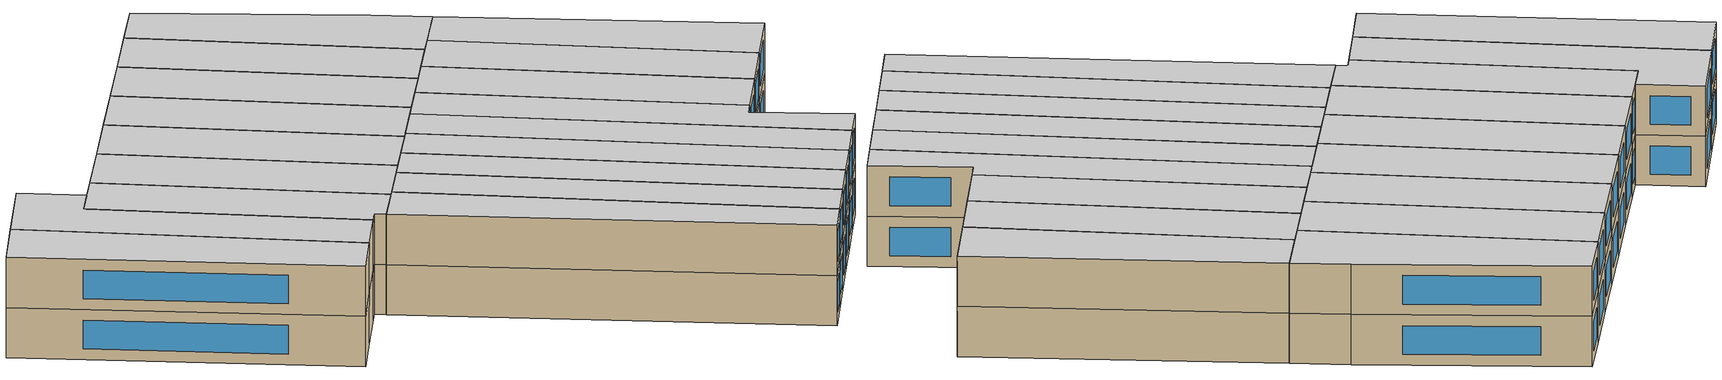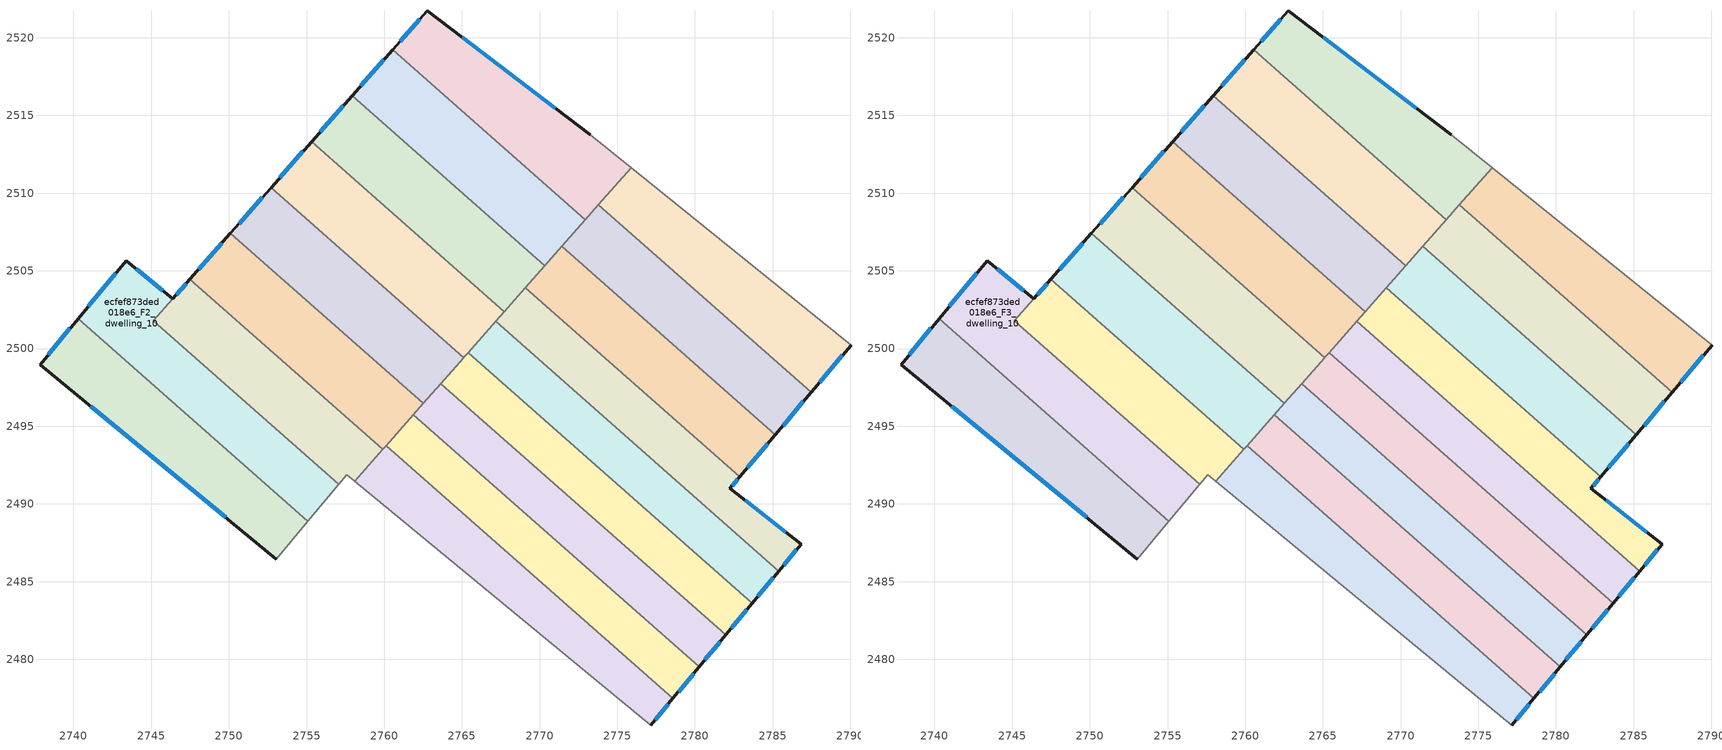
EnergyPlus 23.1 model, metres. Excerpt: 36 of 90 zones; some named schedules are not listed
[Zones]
ecfef873ded018e6_F2_dwelling_0
 floor to ecfef873ded018e6_F1_dwelling_0 (EU_floor_Construction): 2778.58,2477.48 2777.15,2475.76 2758.1,2491.46 2760.12,2493.75 z6
 wall outside (EU_wall_Construction): 2777.15,2475.76 2778.58,2477.48 z6:9
 wall to ecfef873ded018e6_F2_dwelling_1 (EU_wall_Construction): 2778.58,2477.48 2760.12,2493.75 z6:9
 wall adiabatic (EU_wall_Construction): 2758.1,2491.46 2777.15,2475.76 z6:9
 wall to ecfef873ded018e6_F2_dwelling_11 (EU_wall_Construction): 2759.91,2493.51 2758.1,2491.46 z6:9
 wall to ecfef873ded018e6_F2_dwelling_12 (EU_wall_Construction): 2760.12,2493.75 2759.91,2493.51 z6:9
 window (EU_Window_Construction): 2777.46,2476.13 2778.27,2477.11 z6.64:8.36
ecfef873ded018e6_F2_dwelling_1
 floor to ecfef873ded018e6_F1_dwelling_1 (EU_floor_Construction): 2780.28,2479.52 2778.58,2477.48 2760.12,2493.75 2761.88,2495.74 z6
 wall outside (EU_wall_Construction): 2778.58,2477.48 2780.28,2479.52 z6:9
 wall to ecfef873ded018e6_F2_dwelling_2 (EU_wall_Construction): 2780.28,2479.52 2761.88,2495.74 z6:9
 wall to ecfef873ded018e6_F2_dwelling_12 (EU_wall_Construction): 2761.88,2495.74 2760.12,2493.75 z6:9
 window (EU_Window_Construction): 2778.94,2477.92 2779.91,2479.08 z6.64:8.36
ecfef873ded018e6_F2_dwelling_10
 floor to ecfef873ded018e6_F1_dwelling_10 (EU_floor_Construction): 2746.38,2503.19 2745.15,2501.79 2757.07,2491.28 2755.08,2488.89 2740.3,2501.92 2743.4,2505.66 z6
 wall outside (EU_wall_Construction): 2746.38,2503.19 2743.4,2505.66 2740.3,2501.92 z6:9
 wall to ecfef873ded018e6_F2_dwelling_11 (EU_wall_Construction): 2757.07,2491.28 2745.15,2501.79 2746.38,2503.19 z6:9
 wall adiabatic (EU_wall_Construction): 2755.08,2488.89 2757.07,2491.28 z6:9
 wall to ecfef873ded018e6_F2_dwelling_9 (EU_wall_Construction): 2740.3,2501.92 2755.08,2488.89 z6:9
 window (EU_Window_Construction): 2745.74,2503.72 2744.04,2505.13 / 2742.73,2504.86 2740.96,2502.72 z6.64:8.36
ecfef873ded018e6_F2_dwelling_11
 floor to ecfef873ded018e6_F1_dwelling_11 (EU_floor_Construction): 2759.91,2493.51 2758.1,2491.46 2757.58,2491.89 2757.07,2491.28 2745.15,2501.79 2747.5,2504.46 z6
 wall outside (EU_wall_Construction): 2747.5,2504.46 2746.39,2503.2 z6:9
 wall adiabatic (EU_wall_Construction): 2757.07,2491.28 2757.58,2491.89 2758.1,2491.46 z6:9
 wall to ecfef873ded018e6_F2_dwelling_12 (EU_wall_Construction): 2759.91,2493.51 2747.5,2504.46 z6:9
 window (EU_Window_Construction): 2747.26,2504.19 2746.62,2503.47 z6.64:8.36
ecfef873ded018e6_F2_dwelling_12
 floor to ecfef873ded018e6_F1_dwelling_12 (EU_floor_Construction): 2762.52,2496.47 2759.91,2493.51 2747.5,2504.46 2750.11,2507.41 z6
 wall outside (EU_wall_Construction): 2750.11,2507.41 2747.5,2504.46 z6:9
 wall to ecfef873ded018e6_F2_dwelling_13 (EU_wall_Construction): 2762.52,2496.47 2750.11,2507.41 z6:9
 wall to ecfef873ded018e6_F2_dwelling_2 (EU_wall_Construction): 2761.88,2495.74 2762.52,2496.47 z6:9
 window (EU_Window_Construction): 2749.55,2506.78 2748.06,2505.09 z6.64:8.36
ecfef873ded018e6_F2_dwelling_13
 floor to ecfef873ded018e6_F1_dwelling_13 (EU_floor_Construction): 2765.12,2499.42 2762.52,2496.47 2750.11,2507.41 2752.72,2510.36 z6
 wall outside (EU_wall_Construction): 2752.72,2510.36 2750.11,2507.41 z6:9
 wall to ecfef873ded018e6_F2_dwelling_14 (EU_wall_Construction): 2765.12,2499.42 2752.72,2510.36 z6:9
 wall to ecfef873ded018e6_F2_dwelling_3 (EU_wall_Construction): 2763.64,2497.74 2765.12,2499.42 z6:9
 wall to ecfef873ded018e6_F2_dwelling_2 (EU_wall_Construction): 2762.52,2496.47 2763.64,2497.74 z6:9
 window (EU_Window_Construction): 2752.16,2509.73 2750.67,2508.04 z6.64:8.36
ecfef873ded018e6_F2_dwelling_14
 floor to ecfef873ded018e6_F1_dwelling_14 (EU_floor_Construction): 2767.73,2502.38 2765.12,2499.42 2752.72,2510.36 2755.32,2513.32 z6
 wall outside (EU_wall_Construction): 2755.32,2513.32 2752.72,2510.36 z6:9
 wall to ecfef873ded018e6_F2_dwelling_15 (EU_wall_Construction): 2767.73,2502.38 2755.32,2513.32 z6:9
 wall to ecfef873ded018e6_F2_dwelling_4 (EU_wall_Construction): 2765.4,2499.74 2767.18,2501.75 z6:9
 wall to ecfef873ded018e6_F2_dwelling_3 (EU_wall_Construction): 2765.12,2499.42 2765.4,2499.74 z6:9
 wall to ecfef873ded018e6_F2_dwelling_5 (EU_wall_Construction): 2767.18,2501.75 2767.73,2502.38 z6:9
 window (EU_Window_Construction): 2754.77,2512.68 2753.27,2511 z6.64:8.36
ecfef873ded018e6_F2_dwelling_15
 floor to ecfef873ded018e6_F1_dwelling_15 (EU_floor_Construction): 2770.34,2505.34 2767.73,2502.38 2755.32,2513.32 2757.93,2516.27 z6
 wall outside (EU_wall_Construction): 2757.93,2516.27 2755.32,2513.32 z6:9
 wall to ecfef873ded018e6_F2_dwelling_16 (EU_wall_Construction): 2770.34,2505.34 2757.93,2516.27 z6:9
 wall to ecfef873ded018e6_F2_dwelling_5 (EU_wall_Construction): 2767.73,2502.38 2769.08,2503.91 z6:9
 wall to ecfef873ded018e6_F2_dwelling_6 (EU_wall_Construction): 2769.08,2503.92 2770.34,2505.34 z6:9
 window (EU_Window_Construction): 2757.37,2515.64 2755.88,2513.95 z6.64:8.36
ecfef873ded018e6_F2_dwelling_16
 floor to ecfef873ded018e6_F1_dwelling_16 (EU_floor_Construction): 2772.94,2508.29 2770.34,2505.34 2757.93,2516.27 2760.54,2519.23 z6
 wall outside (EU_wall_Construction): 2760.54,2519.23 2757.93,2516.27 z6:9
 wall to ecfef873ded018e6_F2_dwelling_17 (EU_wall_Construction): 2772.94,2508.29 2760.54,2519.23 z6:9
 wall to ecfef873ded018e6_F2_dwelling_7 (EU_wall_Construction): 2771.43,2506.58 2772.94,2508.29 z6:9
 wall to ecfef873ded018e6_F2_dwelling_6 (EU_wall_Construction): 2770.34,2505.34 2771.43,2506.58 z6:9
 window (EU_Window_Construction): 2759.98,2518.59 2758.49,2516.91 z6.64:8.36
ecfef873ded018e6_F2_dwelling_17
 floor to ecfef873ded018e6_F1_dwelling_17 (EU_floor_Construction): 2773.27,2513.76 2775.89,2511.64 2772.94,2508.29 2760.54,2519.23 2762.76,2521.74 z6
 wall outside (EU_wall_Construction): 2773.27,2513.76 2762.76,2521.74 2760.54,2519.23 z6:9
 wall adiabatic (EU_wall_Construction): 2775.89,2511.64 2773.27,2513.76 z6:9
 wall to ecfef873ded018e6_F2_dwelling_8 (EU_wall_Construction): 2773.79,2509.25 2775.89,2511.64 z6:9
 wall to ecfef873ded018e6_F2_dwelling_7 (EU_wall_Construction): 2772.94,2508.29 2773.79,2509.25 z6:9
 window (EU_Window_Construction): 2762.29,2521.2 2761.02,2519.77 / 2771.02,2515.47 2765.01,2520.03 z6.64:8.36
ecfef873ded018e6_F2_dwelling_2
 floor to ecfef873ded018e6_F1_dwelling_2 (EU_floor_Construction): 2781.98,2481.57 2780.28,2479.52 2761.88,2495.74 2763.64,2497.74 z6
 wall outside (EU_wall_Construction): 2780.28,2479.52 2781.98,2481.57 z6:9
 wall to ecfef873ded018e6_F2_dwelling_3 (EU_wall_Construction): 2781.98,2481.57 2763.64,2497.74 z6:9
 window (EU_Window_Construction): 2780.64,2479.96 2781.62,2481.13 z6.64:8.36
ecfef873ded018e6_F2_dwelling_3
 floor to ecfef873ded018e6_F1_dwelling_3 (EU_floor_Construction): 2783.69,2483.62 2781.98,2481.57 2763.64,2497.74 2765.4,2499.74 z6
 wall outside (EU_wall_Construction): 2781.98,2481.57 2783.69,2483.62 z6:9
 wall to ecfef873ded018e6_F2_dwelling_4 (EU_wall_Construction): 2783.69,2483.62 2765.4,2499.74 z6:9
 window (EU_Window_Construction): 2782.35,2482.01 2783.32,2483.18 z6.64:8.36
ecfef873ded018e6_F2_dwelling_4
 floor to ecfef873ded018e6_F1_dwelling_4 (EU_floor_Construction): 2785.4,2485.68 2783.69,2483.62 2765.4,2499.74 2767.17,2501.75 z6
 wall outside (EU_wall_Construction): 2783.69,2483.62 2785.4,2485.68 z6:9
 wall to ecfef873ded018e6_F2_dwelling_5 (EU_wall_Construction): 2785.4,2485.68 2767.17,2501.75 z6:9
 window (EU_Window_Construction): 2784.05,2484.06 2785.03,2485.24 z6.64:8.36
ecfef873ded018e6_F2_dwelling_5
 floor to ecfef873ded018e6_F1_dwelling_5 (EU_floor_Construction): 2782.88,2491.75 2782.25,2491 2786.84,2487.41 2785.4,2485.68 2767.17,2501.75 2769.08,2503.92 z6
 wall outside (EU_wall_Construction): 2785.4,2485.68 2786.84,2487.41 2782.25,2491 2782.88,2491.75 z6:9
 wall to ecfef873ded018e6_F2_dwelling_6 (EU_wall_Construction): 2782.88,2491.75 2769.08,2503.92 z6:9
 window (EU_Window_Construction): 2782.38,2491.16 2782.75,2491.59 / 2785.85,2488.18 2783.23,2490.23 / 2785.71,2486.05 2786.53,2487.04 z6.64:8.36
ecfef873ded018e6_F2_dwelling_6
 floor to ecfef873ded018e6_F1_dwelling_6 (EU_floor_Construction): 2785.17,2494.46 2782.88,2491.75 2769.08,2503.92 2771.43,2506.58 z6
 wall outside (EU_wall_Construction): 2782.88,2491.75 2785.17,2494.46 z6:9
 wall to ecfef873ded018e6_F2_dwelling_7 (EU_wall_Construction): 2785.17,2494.46 2771.43,2506.58 z6:9
 window (EU_Window_Construction): 2783.37,2492.33 2784.68,2493.88 z6.64:8.36
ecfef873ded018e6_F2_dwelling_7
 floor to ecfef873ded018e6_F1_dwelling_7 (EU_floor_Construction): 2787.47,2497.18 2785.17,2494.46 2771.43,2506.58 2773.79,2509.25 z6
 wall outside (EU_wall_Construction): 2785.17,2494.46 2787.47,2497.18 z6:9
 wall to ecfef873ded018e6_F2_dwelling_8 (EU_wall_Construction): 2787.47,2497.18 2773.79,2509.25 z6:9
 window (EU_Window_Construction): 2785.67,2495.04 2786.98,2496.6 z6.64:8.36
ecfef873ded018e6_F2_dwelling_8
 floor to ecfef873ded018e6_F1_dwelling_8 (EU_floor_Construction): 2790.04,2500.22 2787.47,2497.18 2773.79,2509.25 2775.89,2511.64 z6
 wall outside (EU_wall_Construction): 2787.47,2497.18 2790.04,2500.22 z6:9
 wall adiabatic (EU_wall_Construction): 2790.04,2500.22 2775.89,2511.64 z6:9
 window (EU_Window_Construction): 2788.02,2497.84 2789.49,2499.57 z6.64:8.36
ecfef873ded018e6_F2_dwelling_9
 floor to ecfef873ded018e6_F1_dwelling_9 (EU_floor_Construction): 2755.08,2488.89 2753.04,2486.44 2737.85,2498.97 2740.3,2501.92 z6
 wall outside (EU_wall_Construction): 2740.3,2501.92 2737.85,2498.97 2753.04,2486.44 z6:9
 wall adiabatic (EU_wall_Construction): 2753.04,2486.44 2755.08,2488.89 z6:9
 window (EU_Window_Construction): 2741.1,2496.29 2749.79,2489.13 / 2739.77,2501.29 2738.37,2499.6 z6.64:8.36
ecfef873ded018e6_F3_dwelling_0
 floor to ecfef873ded018e6_F2_dwelling_0 (EU_floor_Construction): 2778.58,2477.48 2777.15,2475.76 2758.1,2491.46 2760.12,2493.75 z9
 wall outside (EU_wall_Construction): 2777.15,2475.76 2778.58,2477.48 z9:12
 wall to ecfef873ded018e6_F3_dwelling_1 (EU_wall_Construction): 2778.58,2477.48 2760.12,2493.75 z9:12
 wall adiabatic (EU_wall_Construction): 2758.1,2491.46 2777.15,2475.76 z9:12
 wall to ecfef873ded018e6_F3_dwelling_11 (EU_wall_Construction): 2759.91,2493.51 2758.1,2491.46 z9:12
 wall to ecfef873ded018e6_F3_dwelling_12 (EU_wall_Construction): 2760.12,2493.75 2759.91,2493.51 z9:12
 window (EU_Window_Construction): 2777.46,2476.13 2778.27,2477.11 z9.64:11.36
 ceiling to ecfef873ded018e6_F4_dwelling_0 (EU_floor_Construction): 2777.15,2475.76 2778.58,2477.48 2760.12,2493.75 2758.1,2491.46 z12
ecfef873ded018e6_F3_dwelling_1
 floor to ecfef873ded018e6_F2_dwelling_1 (EU_floor_Construction): 2780.28,2479.52 2778.58,2477.48 2760.12,2493.75 2761.88,2495.74 z9
 wall outside (EU_wall_Construction): 2778.58,2477.48 2780.28,2479.52 z9:12
 wall to ecfef873ded018e6_F3_dwelling_2 (EU_wall_Construction): 2780.28,2479.52 2761.88,2495.74 z9:12
 wall to ecfef873ded018e6_F3_dwelling_12 (EU_wall_Construction): 2761.88,2495.74 2760.12,2493.75 z9:12
 window (EU_Window_Construction): 2778.94,2477.92 2779.91,2479.08 z9.64:11.36
 ceiling to ecfef873ded018e6_F4_dwelling_1 (EU_floor_Construction): 2778.58,2477.48 2780.28,2479.52 2761.88,2495.74 2760.12,2493.75 z12
ecfef873ded018e6_F3_dwelling_10
 floor to ecfef873ded018e6_F2_dwelling_10 (EU_floor_Construction): 2746.38,2503.19 2745.15,2501.79 2757.07,2491.28 2755.08,2488.89 2740.3,2501.92 2743.4,2505.66 z9
 wall outside (EU_wall_Construction): 2746.38,2503.19 2743.4,2505.66 2740.3,2501.92 z9:12
 wall to ecfef873ded018e6_F3_dwelling_11 (EU_wall_Construction): 2757.07,2491.28 2745.15,2501.79 2746.38,2503.19 z9:12
 wall adiabatic (EU_wall_Construction): 2755.08,2488.89 2757.07,2491.28 z9:12
 wall to ecfef873ded018e6_F3_dwelling_9 (EU_wall_Construction): 2740.3,2501.92 2755.08,2488.89 z9:12
 window (EU_Window_Construction): 2745.74,2503.72 2744.04,2505.13 / 2742.73,2504.86 2740.96,2502.72 z9.64:11.36
 ceiling to ecfef873ded018e6_F4_dwelling_10 (EU_floor_Construction): 2755.08,2488.89 2757.07,2491.28 2745.15,2501.79 2746.38,2503.19 2743.4,2505.66 2740.3,2501.92 z12
ecfef873ded018e6_F3_dwelling_11
 floor to ecfef873ded018e6_F2_dwelling_11 (EU_floor_Construction): 2759.91,2493.51 2758.1,2491.46 2757.58,2491.89 2757.07,2491.28 2745.15,2501.79 2747.5,2504.46 z9
 wall outside (EU_wall_Construction): 2747.5,2504.46 2746.39,2503.2 z9:12
 wall adiabatic (EU_wall_Construction): 2757.07,2491.28 2757.58,2491.89 2758.1,2491.46 z9:12
 wall to ecfef873ded018e6_F3_dwelling_12 (EU_wall_Construction): 2759.91,2493.51 2747.5,2504.46 z9:12
 window (EU_Window_Construction): 2747.26,2504.19 2746.62,2503.47 z9.64:11.36
 ceiling to ecfef873ded018e6_F4_dwelling_11 (EU_floor_Construction): 2758.1,2491.46 2759.91,2493.51 2747.5,2504.46 2745.15,2501.79 2757.07,2491.28 2757.58,2491.89 z12
ecfef873ded018e6_F3_dwelling_12
 floor to ecfef873ded018e6_F2_dwelling_12 (EU_floor_Construction): 2762.52,2496.47 2759.91,2493.51 2747.5,2504.46 2750.11,2507.41 z9
 wall outside (EU_wall_Construction): 2750.11,2507.41 2747.5,2504.46 z9:12
 wall to ecfef873ded018e6_F3_dwelling_13 (EU_wall_Construction): 2762.52,2496.47 2750.11,2507.41 z9:12
 wall to ecfef873ded018e6_F3_dwelling_2 (EU_wall_Construction): 2761.88,2495.74 2762.52,2496.47 z9:12
 window (EU_Window_Construction): 2749.55,2506.78 2748.06,2505.09 z9.64:11.36
 ceiling to ecfef873ded018e6_F4_dwelling_12 (EU_floor_Construction): 2759.91,2493.51 2762.52,2496.47 2750.11,2507.41 2747.5,2504.46 z12
ecfef873ded018e6_F3_dwelling_13
 floor to ecfef873ded018e6_F2_dwelling_13 (EU_floor_Construction): 2765.12,2499.42 2762.52,2496.47 2750.11,2507.41 2752.72,2510.36 z9
 wall outside (EU_wall_Construction): 2752.72,2510.36 2750.11,2507.41 z9:12
 wall to ecfef873ded018e6_F3_dwelling_14 (EU_wall_Construction): 2765.12,2499.42 2752.72,2510.36 z9:12
 wall to ecfef873ded018e6_F3_dwelling_3 (EU_wall_Construction): 2763.64,2497.74 2765.12,2499.42 z9:12
 wall to ecfef873ded018e6_F3_dwelling_2 (EU_wall_Construction): 2762.52,2496.47 2763.64,2497.74 z9:12
 window (EU_Window_Construction): 2752.16,2509.73 2750.67,2508.04 z9.64:11.36
 ceiling to ecfef873ded018e6_F4_dwelling_13 (EU_floor_Construction): 2762.52,2496.47 2765.12,2499.42 2752.72,2510.36 2750.11,2507.41 z12
ecfef873ded018e6_F3_dwelling_14
 floor to ecfef873ded018e6_F2_dwelling_14 (EU_floor_Construction): 2767.73,2502.38 2765.12,2499.42 2752.72,2510.36 2755.32,2513.32 z9
 wall outside (EU_wall_Construction): 2755.32,2513.32 2752.72,2510.36 z9:12
 wall to ecfef873ded018e6_F3_dwelling_15 (EU_wall_Construction): 2767.73,2502.38 2755.32,2513.32 z9:12
 wall to ecfef873ded018e6_F3_dwelling_4 (EU_wall_Construction): 2765.4,2499.74 2767.18,2501.75 z9:12
 wall to ecfef873ded018e6_F3_dwelling_3 (EU_wall_Construction): 2765.12,2499.42 2765.4,2499.74 z9:12
 wall to ecfef873ded018e6_F3_dwelling_5 (EU_wall_Construction): 2767.18,2501.75 2767.73,2502.38 z9:12
 window (EU_Window_Construction): 2754.77,2512.68 2753.27,2511 z9.64:11.36
 ceiling to ecfef873ded018e6_F4_dwelling_14 (EU_floor_Construction): 2765.12,2499.42 2767.73,2502.38 2755.32,2513.32 2752.72,2510.36 z12
ecfef873ded018e6_F3_dwelling_15
 floor to ecfef873ded018e6_F2_dwelling_15 (EU_floor_Construction): 2770.34,2505.34 2767.73,2502.38 2755.32,2513.32 2757.93,2516.27 z9
 wall outside (EU_wall_Construction): 2757.93,2516.27 2755.32,2513.32 z9:12
 wall to ecfef873ded018e6_F3_dwelling_16 (EU_wall_Construction): 2770.34,2505.34 2757.93,2516.27 z9:12
 wall to ecfef873ded018e6_F3_dwelling_5 (EU_wall_Construction): 2767.73,2502.38 2769.08,2503.91 z9:12
 wall to ecfef873ded018e6_F3_dwelling_6 (EU_wall_Construction): 2769.08,2503.92 2770.34,2505.34 z9:12
 window (EU_Window_Construction): 2757.37,2515.64 2755.88,2513.95 z9.64:11.36
 ceiling to ecfef873ded018e6_F4_dwelling_15 (EU_floor_Construction): 2767.73,2502.38 2770.34,2505.34 2757.93,2516.27 2755.32,2513.32 z12
ecfef873ded018e6_F3_dwelling_16
 floor to ecfef873ded018e6_F2_dwelling_16 (EU_floor_Construction): 2772.94,2508.29 2770.34,2505.34 2757.93,2516.27 2760.54,2519.23 z9
 wall outside (EU_wall_Construction): 2760.54,2519.23 2757.93,2516.27 z9:12
 wall to ecfef873ded018e6_F3_dwelling_17 (EU_wall_Construction): 2772.94,2508.29 2760.54,2519.23 z9:12
 wall to ecfef873ded018e6_F3_dwelling_7 (EU_wall_Construction): 2771.43,2506.58 2772.94,2508.29 z9:12
 wall to ecfef873ded018e6_F3_dwelling_6 (EU_wall_Construction): 2770.34,2505.34 2771.43,2506.58 z9:12
 window (EU_Window_Construction): 2759.98,2518.59 2758.49,2516.91 z9.64:11.36
 ceiling to ecfef873ded018e6_F4_dwelling_16 (EU_floor_Construction): 2770.34,2505.34 2772.94,2508.29 2760.54,2519.23 2757.93,2516.27 z12
ecfef873ded018e6_F3_dwelling_17
 floor to ecfef873ded018e6_F2_dwelling_17 (EU_floor_Construction): 2773.27,2513.76 2775.89,2511.64 2772.94,2508.29 2760.54,2519.23 2762.76,2521.74 z9
 wall outside (EU_wall_Construction): 2773.27,2513.76 2762.76,2521.74 2760.54,2519.23 z9:12
 wall adiabatic (EU_wall_Construction): 2775.89,2511.64 2773.27,2513.76 z9:12
 wall to ecfef873ded018e6_F3_dwelling_8 (EU_wall_Construction): 2773.79,2509.25 2775.89,2511.64 z9:12
 wall to ecfef873ded018e6_F3_dwelling_7 (EU_wall_Construction): 2772.94,2508.29 2773.79,2509.25 z9:12
 window (EU_Window_Construction): 2762.29,2521.2 2761.02,2519.77 / 2771.02,2515.47 2765.01,2520.03 z9.64:11.36
 ceiling to ecfef873ded018e6_F4_dwelling_17 (EU_floor_Construction): 2772.94,2508.29 2775.89,2511.64 2773.27,2513.76 2762.76,2521.74 2760.54,2519.23 z12
ecfef873ded018e6_F3_dwelling_2
 floor to ecfef873ded018e6_F2_dwelling_2 (EU_floor_Construction): 2781.98,2481.57 2780.28,2479.52 2761.88,2495.74 2763.64,2497.74 z9
 wall outside (EU_wall_Construction): 2780.28,2479.52 2781.98,2481.57 z9:12
 wall to ecfef873ded018e6_F3_dwelling_3 (EU_wall_Construction): 2781.98,2481.57 2763.64,2497.74 z9:12
 window (EU_Window_Construction): 2780.64,2479.96 2781.62,2481.13 z9.64:11.36
 ceiling to ecfef873ded018e6_F4_dwelling_2 (EU_floor_Construction): 2780.28,2479.52 2781.98,2481.57 2763.64,2497.74 2761.88,2495.74 z12
ecfef873ded018e6_F3_dwelling_3
 floor to ecfef873ded018e6_F2_dwelling_3 (EU_floor_Construction): 2783.69,2483.62 2781.98,2481.57 2763.64,2497.74 2765.4,2499.74 z9
 wall outside (EU_wall_Construction): 2781.98,2481.57 2783.69,2483.62 z9:12
 wall to ecfef873ded018e6_F3_dwelling_4 (EU_wall_Construction): 2783.69,2483.62 2765.4,2499.74 z9:12
 window (EU_Window_Construction): 2782.35,2482.01 2783.32,2483.18 z9.64:11.36
 ceiling to ecfef873ded018e6_F4_dwelling_3 (EU_floor_Construction): 2781.98,2481.57 2783.69,2483.62 2765.4,2499.74 2763.64,2497.74 z12
ecfef873ded018e6_F3_dwelling_4
 floor to ecfef873ded018e6_F2_dwelling_4 (EU_floor_Construction): 2785.4,2485.68 2783.69,2483.62 2765.4,2499.74 2767.17,2501.75 z9
 wall outside (EU_wall_Construction): 2783.69,2483.62 2785.4,2485.68 z9:12
 wall to ecfef873ded018e6_F3_dwelling_5 (EU_wall_Construction): 2785.4,2485.68 2767.17,2501.75 z9:12
 window (EU_Window_Construction): 2784.05,2484.06 2785.03,2485.24 z9.64:11.36
 ceiling to ecfef873ded018e6_F4_dwelling_4 (EU_floor_Construction): 2783.69,2483.62 2785.4,2485.68 2767.17,2501.75 2765.4,2499.74 z12
ecfef873ded018e6_F3_dwelling_5
 floor to ecfef873ded018e6_F2_dwelling_5 (EU_floor_Construction): 2782.88,2491.75 2782.25,2491 2786.84,2487.41 2785.4,2485.68 2767.17,2501.75 2769.08,2503.92 z9
 wall outside (EU_wall_Construction): 2785.4,2485.68 2786.84,2487.41 2782.25,2491 2782.88,2491.75 z9:12
 wall to ecfef873ded018e6_F3_dwelling_6 (EU_wall_Construction): 2782.88,2491.75 2769.08,2503.92 z9:12
 window (EU_Window_Construction): 2782.38,2491.16 2782.75,2491.59 / 2785.85,2488.18 2783.23,2490.23 / 2785.71,2486.05 2786.53,2487.04 z9.64:11.36
 ceiling to ecfef873ded018e6_F4_dwelling_5 (EU_floor_Construction): 2785.4,2485.68 2786.84,2487.41 2782.25,2491 2782.88,2491.75 2769.08,2503.92 2767.17,2501.75 z12
ecfef873ded018e6_F3_dwelling_6
 floor to ecfef873ded018e6_F2_dwelling_6 (EU_floor_Construction): 2785.17,2494.46 2782.88,2491.75 2769.08,2503.92 2771.43,2506.58 z9
 wall outside (EU_wall_Construction): 2782.88,2491.75 2785.17,2494.46 z9:12
 wall to ecfef873ded018e6_F3_dwelling_7 (EU_wall_Construction): 2785.17,2494.46 2771.43,2506.58 z9:12
 window (EU_Window_Construction): 2783.37,2492.33 2784.68,2493.88 z9.64:11.36
 ceiling to ecfef873ded018e6_F4_dwelling_6 (EU_floor_Construction): 2782.88,2491.75 2785.17,2494.46 2771.43,2506.58 2769.08,2503.92 z12
ecfef873ded018e6_F3_dwelling_7
 floor to ecfef873ded018e6_F2_dwelling_7 (EU_floor_Construction): 2787.47,2497.18 2785.17,2494.46 2771.43,2506.58 2773.79,2509.25 z9
 wall outside (EU_wall_Construction): 2785.17,2494.46 2787.47,2497.18 z9:12
 wall to ecfef873ded018e6_F3_dwelling_8 (EU_wall_Construction): 2787.47,2497.18 2773.79,2509.25 z9:12
 window (EU_Window_Construction): 2785.67,2495.04 2786.98,2496.6 z9.64:11.36
 ceiling to ecfef873ded018e6_F4_dwelling_7 (EU_floor_Construction): 2785.17,2494.46 2787.47,2497.18 2773.79,2509.25 2771.43,2506.58 z12
ecfef873ded018e6_F3_dwelling_8
 floor to ecfef873ded018e6_F2_dwelling_8 (EU_floor_Construction): 2790.04,2500.22 2787.47,2497.18 2773.79,2509.25 2775.89,2511.64 z9
 wall outside (EU_wall_Construction): 2787.47,2497.18 2790.04,2500.22 z9:12
 wall adiabatic (EU_wall_Construction): 2790.04,2500.22 2775.89,2511.64 z9:12
 window (EU_Window_Construction): 2788.02,2497.84 2789.49,2499.57 z9.64:11.36
 ceiling to ecfef873ded018e6_F4_dwelling_8 (EU_floor_Construction): 2787.47,2497.18 2790.04,2500.22 2775.89,2511.64 2773.79,2509.25 z12
ecfef873ded018e6_F3_dwelling_9
 floor to ecfef873ded018e6_F2_dwelling_9 (EU_floor_Construction): 2755.08,2488.89 2753.04,2486.44 2737.85,2498.97 2740.3,2501.92 z9
 wall outside (EU_wall_Construction): 2740.3,2501.92 2737.85,2498.97 2753.04,2486.44 z9:12
 wall adiabatic (EU_wall_Construction): 2753.04,2486.44 2755.08,2488.89 z9:12
 window (EU_Window_Construction): 2741.1,2496.29 2749.79,2489.13 / 2739.77,2501.29 2738.37,2499.6 z9.64:11.36
 ceiling to ecfef873ded018e6_F4_dwelling_9 (EU_floor_Construction): 2753.04,2486.44 2755.08,2488.89 2740.3,2501.92 2737.85,2498.97 z12
[Building]
EU S2 Campaign: North Axis=0; Terrain=City; Solar Distribution=FullExterior
[Site:Location]
Yerevan-Zvartnots.Intl.AP: Latitude=40.15; Longitude=44.383; Time Zone=4; Elevation=854
[SizingPeriod:WeatherFileDays]
AnnualSizingPeriod: Begin Month=1; Begin Day of Month=1; End Month=12; End Day of Month=31; Day of Week for Start Day=Monday; Use Weather File Daylight Saving Period=No; Use Weather File Rain and Snow Indicators=No
[MATERIAL]
EU_InternalMass_Material: Roughness=MediumRough; Thickness=0.1; Conductivity=1; Density=1800; Specific Heat=900; Thermal Absorptance=0.9; Solar Absorptance=0.7; Visible Absorptance=0.7
[MATERIAL:NOMASS] Roughness=MediumRough; Thermal Absorptance=0.9; Solar Absorptance=0.7; Visible Absorptance=0.7
Name | Thermal Resistance
EU_wall_NoMass | 1.05043
EU_floor_NoMass | 0.478065
[WINDOWMATERIAL:SIMPLEGLAZINGSYSTEM]
EU_Window_SimpleGlazing: UFactor=2.5566; Solar Heat Gain Coefficient=0.75; Visible Transmittance=0.75
[CONSTRUCTION]
EU_wall_Construction: EU_wall_NoMass
EU_floor_Construction: EU_floor_NoMass
EU_Window_Construction: EU_Window_SimpleGlazing
EU_InternalMass_Construction: EU_InternalMass_Material
[ZONE] Type=1; Multiplier=1; Ceiling Height=autocalculate; Floor Area=autocalculate; Part of Total Floor Area=Yes
Name | Volume
ecfef873ded018e6_F2_dwelling_0; ecfef873ded018e6_F3_dwelling_0 | 195.598
ecfef873ded018e6_F2_dwelling_1; ecfef873ded018e6_F3_dwelling_1 | 195.592
ecfef873ded018e6_F2_dwelling_10; ecfef873ded018e6_F3_dwelling_10 | 204.565
ecfef873ded018e6_F2_dwelling_11; ecfef873ded018e6_F3_dwelling_11 | 174.736
ecfef873ded018e6_F2_dwelling_12; ecfef873ded018e6_F3_dwelling_12 | 195.589
ecfef873ded018e6_F2_dwelling_13; ecfef873ded018e6_F3_dwelling_13 | 195.578
ecfef873ded018e6_F2_dwelling_14; ecfef873ded018e6_F3_dwelling_14 | 195.58
ecfef873ded018e6_F2_dwelling_15; ecfef873ded018e6_F3_dwelling_15 | 195.574
ecfef873ded018e6_F2_dwelling_16; ecfef873ded018e6_F3_dwelling_16 | 195.59
ecfef873ded018e6_F2_dwelling_17; ecfef873ded018e6_F3_dwelling_17 | 195.581
ecfef873ded018e6_F2_dwelling_2; ecfef873ded018e6_F3_dwelling_2 | 195.555
ecfef873ded018e6_F2_dwelling_3; ecfef873ded018e6_F3_dwelling_3 | 195.613
ecfef873ded018e6_F2_dwelling_4; ecfef873ded018e6_F3_dwelling_4 | 195.535
ecfef873ded018e6_F2_dwelling_5; ecfef873ded018e6_F3_dwelling_5 | 195.637
ecfef873ded018e6_F2_dwelling_6; ecfef873ded018e6_F3_dwelling_6 | 195.55
ecfef873ded018e6_F2_dwelling_7; ecfef873ded018e6_F3_dwelling_7 | 195.575
ecfef873ded018e6_F2_dwelling_8; ecfef873ded018e6_F3_dwelling_8 | 195.609
ecfef873ded018e6_F2_dwelling_9; ecfef873ded018e6_F3_dwelling_9 | 207.41
[INTERNALMASS] Construction=EU_InternalMass_Construction
Name | Zone or ZoneList | Surface Area
ecfef873ded018e6_F2_dwelling_0_EU_InternalMass | ecfef873ded018e6_F2_dwelling_0 | 65.1993
ecfef873ded018e6_F2_dwelling_1_EU_InternalMass | ecfef873ded018e6_F2_dwelling_1 | 65.1974
ecfef873ded018e6_F2_dwelling_2_EU_InternalMass | ecfef873ded018e6_F2_dwelling_2 | 65.1849
ecfef873ded018e6_F2_dwelling_3_EU_InternalMass | ecfef873ded018e6_F2_dwelling_3 | 65.2044
ecfef873ded018e6_F2_dwelling_4_EU_InternalMass | ecfef873ded018e6_F2_dwelling_4 | 65.1782
ecfef873ded018e6_F2_dwelling_5_EU_InternalMass | ecfef873ded018e6_F2_dwelling_5 | 65.2122
ecfef873ded018e6_F2_dwelling_6_EU_InternalMass | ecfef873ded018e6_F2_dwelling_6 | 65.1835
ecfef873ded018e6_F2_dwelling_7_EU_InternalMass | ecfef873ded018e6_F2_dwelling_7 | 65.1918
ecfef873ded018e6_F2_dwelling_8_EU_InternalMass | ecfef873ded018e6_F2_dwelling_8 | 65.2031
ecfef873ded018e6_F2_dwelling_9_EU_InternalMass | ecfef873ded018e6_F2_dwelling_9 | 69.1342
ecfef873ded018e6_F2_dwelling_10_EU_InternalMass | ecfef873ded018e6_F2_dwelling_10 | 68.1918
ecfef873ded018e6_F2_dwelling_11_EU_InternalMass | ecfef873ded018e6_F2_dwelling_11 | 58.2538
ecfef873ded018e6_F2_dwelling_12_EU_InternalMass | ecfef873ded018e6_F2_dwelling_12 | 65.1964
ecfef873ded018e6_F2_dwelling_13_EU_InternalMass | ecfef873ded018e6_F2_dwelling_13 | 65.1928
ecfef873ded018e6_F2_dwelling_14_EU_InternalMass | ecfef873ded018e6_F2_dwelling_14 | 65.1935
ecfef873ded018e6_F2_dwelling_15_EU_InternalMass | ecfef873ded018e6_F2_dwelling_15 | 65.1913
ecfef873ded018e6_F2_dwelling_16_EU_InternalMass | ecfef873ded018e6_F2_dwelling_16 | 65.1966
ecfef873ded018e6_F2_dwelling_17_EU_InternalMass | ecfef873ded018e6_F2_dwelling_17 | 65.1938
ecfef873ded018e6_F3_dwelling_0_EU_InternalMass | ecfef873ded018e6_F3_dwelling_0 | 65.1993
ecfef873ded018e6_F3_dwelling_1_EU_InternalMass | ecfef873ded018e6_F3_dwelling_1 | 65.1974
ecfef873ded018e6_F3_dwelling_2_EU_InternalMass | ecfef873ded018e6_F3_dwelling_2 | 65.1849
ecfef873ded018e6_F3_dwelling_3_EU_InternalMass | ecfef873ded018e6_F3_dwelling_3 | 65.2044
ecfef873ded018e6_F3_dwelling_4_EU_InternalMass | ecfef873ded018e6_F3_dwelling_4 | 65.1782
ecfef873ded018e6_F3_dwelling_5_EU_InternalMass | ecfef873ded018e6_F3_dwelling_5 | 65.2122
ecfef873ded018e6_F3_dwelling_6_EU_InternalMass | ecfef873ded018e6_F3_dwelling_6 | 65.1835
ecfef873ded018e6_F3_dwelling_7_EU_InternalMass | ecfef873ded018e6_F3_dwelling_7 | 65.1918
ecfef873ded018e6_F3_dwelling_8_EU_InternalMass | ecfef873ded018e6_F3_dwelling_8 | 65.2031
ecfef873ded018e6_F3_dwelling_9_EU_InternalMass | ecfef873ded018e6_F3_dwelling_9 | 69.1342
ecfef873ded018e6_F3_dwelling_10_EU_InternalMass | ecfef873ded018e6_F3_dwelling_10 | 68.1918
ecfef873ded018e6_F3_dwelling_11_EU_InternalMass | ecfef873ded018e6_F3_dwelling_11 | 58.2538
ecfef873ded018e6_F3_dwelling_12_EU_InternalMass | ecfef873ded018e6_F3_dwelling_12 | 65.1964
ecfef873ded018e6_F3_dwelling_13_EU_InternalMass | ecfef873ded018e6_F3_dwelling_13 | 65.1928
ecfef873ded018e6_F3_dwelling_14_EU_InternalMass | ecfef873ded018e6_F3_dwelling_14 | 65.1935
ecfef873ded018e6_F3_dwelling_15_EU_InternalMass | ecfef873ded018e6_F3_dwelling_15 | 65.1913
ecfef873ded018e6_F3_dwelling_16_EU_InternalMass | ecfef873ded018e6_F3_dwelling_16 | 65.1966
ecfef873ded018e6_F3_dwelling_17_EU_InternalMass | ecfef873ded018e6_F3_dwelling_17 | 65.1938
[OTHEREQUIPMENT] Fuel Type=Electricity; Design Level Calculation Method=Watts/Area; Power per Zone Floor Area=1; Fraction Latent=0; Fraction Radiant=0; Fraction Lost=0; Carbon Dioxide Generation Rate=0; EndUse Subcategory=EU_Step8_InternalGains
Name | Zone or ZoneList or Space or SpaceList | Schedule
EU_Step8_InternalGain_ecfef873ded018e6_F2_dwelling_0_f000 | ecfef873ded018e6_F2_dwelling_0 | EU_Step8_GainSchedule_ecfef873ded018e6_F2_dwelling_0_f000
EU_Step8_InternalGain_ecfef873ded018e6_F2_dwelling_1_f000 | ecfef873ded018e6_F2_dwelling_1 | EU_Step8_GainSchedule_ecfef873ded018e6_F2_dwelling_1_f000
EU_Step8_InternalGain_ecfef873ded018e6_F2_dwelling_2_f000 | ecfef873ded018e6_F2_dwelling_2 | EU_Step8_GainSchedule_ecfef873ded018e6_F2_dwelling_2_f000
EU_Step8_InternalGain_ecfef873ded018e6_F2_dwelling_3_f000 | ecfef873ded018e6_F2_dwelling_3 | EU_Step8_GainSchedule_ecfef873ded018e6_F2_dwelling_3_f000
EU_Step8_InternalGain_ecfef873ded018e6_F2_dwelling_4_f000 | ecfef873ded018e6_F2_dwelling_4 | EU_Step8_GainSchedule_ecfef873ded018e6_F2_dwelling_4_f000
EU_Step8_InternalGain_ecfef873ded018e6_F2_dwelling_5_f000 | ecfef873ded018e6_F2_dwelling_5 | EU_Step8_GainSchedule_ecfef873ded018e6_F2_dwelling_5_f000
EU_Step8_InternalGain_ecfef873ded018e6_F2_dwelling_6_f000 | ecfef873ded018e6_F2_dwelling_6 | EU_Step8_GainSchedule_ecfef873ded018e6_F2_dwelling_6_f000
EU_Step8_InternalGain_ecfef873ded018e6_F2_dwelling_7_f000 | ecfef873ded018e6_F2_dwelling_7 | EU_Step8_GainSchedule_ecfef873ded018e6_F2_dwelling_7_f000
EU_Step8_InternalGain_ecfef873ded018e6_F2_dwelling_8_f000 | ecfef873ded018e6_F2_dwelling_8 | EU_Step8_GainSchedule_ecfef873ded018e6_F2_dwelling_8_f000
EU_Step8_InternalGain_ecfef873ded018e6_F2_dwelling_9_f000 | ecfef873ded018e6_F2_dwelling_9 | EU_Step8_GainSchedule_ecfef873ded018e6_F2_dwelling_9_f000
EU_Step8_InternalGain_ecfef873ded018e6_F2_dwelling_10_f000 | ecfef873ded018e6_F2_dwelling_10 | EU_Step8_GainSchedule_ecfef873ded018e6_F2_dwelling_10_f000
EU_Step8_InternalGain_ecfef873ded018e6_F2_dwelling_11_f000 | ecfef873ded018e6_F2_dwelling_11 | EU_Step8_GainSchedule_ecfef873ded018e6_F2_dwelling_11_f000
EU_Step8_InternalGain_ecfef873ded018e6_F2_dwelling_12_f000 | ecfef873ded018e6_F2_dwelling_12 | EU_Step8_GainSchedule_ecfef873ded018e6_F2_dwelling_12_f000
EU_Step8_InternalGain_ecfef873ded018e6_F2_dwelling_13_f000 | ecfef873ded018e6_F2_dwelling_13 | EU_Step8_GainSchedule_ecfef873ded018e6_F2_dwelling_13_f000
EU_Step8_InternalGain_ecfef873ded018e6_F2_dwelling_14_f000 | ecfef873ded018e6_F2_dwelling_14 | EU_Step8_GainSchedule_ecfef873ded018e6_F2_dwelling_14_f000
EU_Step8_InternalGain_ecfef873ded018e6_F2_dwelling_15_f000 | ecfef873ded018e6_F2_dwelling_15 | EU_Step8_GainSchedule_ecfef873ded018e6_F2_dwelling_15_f000
EU_Step8_InternalGain_ecfef873ded018e6_F2_dwelling_16_f000 | ecfef873ded018e6_F2_dwelling_16 | EU_Step8_GainSchedule_ecfef873ded018e6_F2_dwelling_16_f000
EU_Step8_InternalGain_ecfef873ded018e6_F2_dwelling_17_f000 | ecfef873ded018e6_F2_dwelling_17 | EU_Step8_GainSchedule_ecfef873ded018e6_F2_dwelling_17_f000
EU_Step8_InternalGain_ecfef873ded018e6_F3_dwelling_0_f000 | ecfef873ded018e6_F3_dwelling_0 | EU_Step8_GainSchedule_ecfef873ded018e6_F3_dwelling_0_f000
EU_Step8_InternalGain_ecfef873ded018e6_F3_dwelling_1_f000 | ecfef873ded018e6_F3_dwelling_1 | EU_Step8_GainSchedule_ecfef873ded018e6_F3_dwelling_1_f000
EU_Step8_InternalGain_ecfef873ded018e6_F3_dwelling_2_f000 | ecfef873ded018e6_F3_dwelling_2 | EU_Step8_GainSchedule_ecfef873ded018e6_F3_dwelling_2_f000
EU_Step8_InternalGain_ecfef873ded018e6_F3_dwelling_3_f000 | ecfef873ded018e6_F3_dwelling_3 | EU_Step8_GainSchedule_ecfef873ded018e6_F3_dwelling_3_f000
EU_Step8_InternalGain_ecfef873ded018e6_F3_dwelling_4_f000 | ecfef873ded018e6_F3_dwelling_4 | EU_Step8_GainSchedule_ecfef873ded018e6_F3_dwelling_4_f000
EU_Step8_InternalGain_ecfef873ded018e6_F3_dwelling_5_f000 | ecfef873ded018e6_F3_dwelling_5 | EU_Step8_GainSchedule_ecfef873ded018e6_F3_dwelling_5_f000
EU_Step8_InternalGain_ecfef873ded018e6_F3_dwelling_6_f000 | ecfef873ded018e6_F3_dwelling_6 | EU_Step8_GainSchedule_ecfef873ded018e6_F3_dwelling_6_f000
EU_Step8_InternalGain_ecfef873ded018e6_F3_dwelling_7_f000 | ecfef873ded018e6_F3_dwelling_7 | EU_Step8_GainSchedule_ecfef873ded018e6_F3_dwelling_7_f000
EU_Step8_InternalGain_ecfef873ded018e6_F3_dwelling_8_f000 | ecfef873ded018e6_F3_dwelling_8 | EU_Step8_GainSchedule_ecfef873ded018e6_F3_dwelling_8_f000
EU_Step8_InternalGain_ecfef873ded018e6_F3_dwelling_9_f000 | ecfef873ded018e6_F3_dwelling_9 | EU_Step8_GainSchedule_ecfef873ded018e6_F3_dwelling_9_f000
EU_Step8_InternalGain_ecfef873ded018e6_F3_dwelling_10_f000 | ecfef873ded018e6_F3_dwelling_10 | EU_Step8_GainSchedule_ecfef873ded018e6_F3_dwelling_10_f000
EU_Step8_InternalGain_ecfef873ded018e6_F3_dwelling_11_f000 | ecfef873ded018e6_F3_dwelling_11 | EU_Step8_GainSchedule_ecfef873ded018e6_F3_dwelling_11_f000
EU_Step8_InternalGain_ecfef873ded018e6_F3_dwelling_12_f000 | ecfef873ded018e6_F3_dwelling_12 | EU_Step8_GainSchedule_ecfef873ded018e6_F3_dwelling_12_f000
EU_Step8_InternalGain_ecfef873ded018e6_F3_dwelling_13_f000 | ecfef873ded018e6_F3_dwelling_13 | EU_Step8_GainSchedule_ecfef873ded018e6_F3_dwelling_13_f000
EU_Step8_InternalGain_ecfef873ded018e6_F3_dwelling_14_f000 | ecfef873ded018e6_F3_dwelling_14 | EU_Step8_GainSchedule_ecfef873ded018e6_F3_dwelling_14_f000
EU_Step8_InternalGain_ecfef873ded018e6_F3_dwelling_15_f000 | ecfef873ded018e6_F3_dwelling_15 | EU_Step8_GainSchedule_ecfef873ded018e6_F3_dwelling_15_f000
EU_Step8_InternalGain_ecfef873ded018e6_F3_dwelling_16_f000 | ecfef873ded018e6_F3_dwelling_16 | EU_Step8_GainSchedule_ecfef873ded018e6_F3_dwelling_16_f000
EU_Step8_InternalGain_ecfef873ded018e6_F3_dwelling_17_f000 | ecfef873ded018e6_F3_dwelling_17 | EU_Step8_GainSchedule_ecfef873ded018e6_F3_dwelling_17_f000
[ZONEVENTILATION:DESIGNFLOWRATE] Schedule=EU_AlwaysOn; Design Flow Rate Calculation Method=AirChanges/Hour; Air Changes per Hour=0.557805; Ventilation Type=Natural; Fan Pressure Rise=0; Fan Total Efficiency=1; Constant Term Coefficient=1; Temperature Term Coefficient=0; Velocity Term Coefficient=0; Velocity Squared Term Coefficient=0; Minimum Indoor Temperature=-100; Maximum Indoor Temperature=100; Delta Temperature=-100; Minimum Outdoor Temperature=-100; Maximum Outdoor Temperature=100; Maximum Wind Speed=40
Name | Zone or ZoneList or Space or SpaceList
EU_ConstantAir_ecfef873ded018e6_F2_dwelling_0 | ecfef873ded018e6_F2_dwelling_0
EU_ConstantAir_ecfef873ded018e6_F2_dwelling_1 | ecfef873ded018e6_F2_dwelling_1
EU_ConstantAir_ecfef873ded018e6_F2_dwelling_2 | ecfef873ded018e6_F2_dwelling_2
EU_ConstantAir_ecfef873ded018e6_F2_dwelling_3 | ecfef873ded018e6_F2_dwelling_3
EU_ConstantAir_ecfef873ded018e6_F2_dwelling_4 | ecfef873ded018e6_F2_dwelling_4
EU_ConstantAir_ecfef873ded018e6_F2_dwelling_5 | ecfef873ded018e6_F2_dwelling_5
EU_ConstantAir_ecfef873ded018e6_F2_dwelling_6 | ecfef873ded018e6_F2_dwelling_6
EU_ConstantAir_ecfef873ded018e6_F2_dwelling_7 | ecfef873ded018e6_F2_dwelling_7
EU_ConstantAir_ecfef873ded018e6_F2_dwelling_8 | ecfef873ded018e6_F2_dwelling_8
EU_ConstantAir_ecfef873ded018e6_F2_dwelling_9 | ecfef873ded018e6_F2_dwelling_9
EU_ConstantAir_ecfef873ded018e6_F2_dwelling_10 | ecfef873ded018e6_F2_dwelling_10
EU_ConstantAir_ecfef873ded018e6_F2_dwelling_11 | ecfef873ded018e6_F2_dwelling_11
EU_ConstantAir_ecfef873ded018e6_F2_dwelling_12 | ecfef873ded018e6_F2_dwelling_12
EU_ConstantAir_ecfef873ded018e6_F2_dwelling_13 | ecfef873ded018e6_F2_dwelling_13
EU_ConstantAir_ecfef873ded018e6_F2_dwelling_14 | ecfef873ded018e6_F2_dwelling_14
EU_ConstantAir_ecfef873ded018e6_F2_dwelling_15 | ecfef873ded018e6_F2_dwelling_15
EU_ConstantAir_ecfef873ded018e6_F2_dwelling_16 | ecfef873ded018e6_F2_dwelling_16
EU_ConstantAir_ecfef873ded018e6_F2_dwelling_17 | ecfef873ded018e6_F2_dwelling_17
EU_ConstantAir_ecfef873ded018e6_F3_dwelling_0 | ecfef873ded018e6_F3_dwelling_0
EU_ConstantAir_ecfef873ded018e6_F3_dwelling_1 | ecfef873ded018e6_F3_dwelling_1
EU_ConstantAir_ecfef873ded018e6_F3_dwelling_2 | ecfef873ded018e6_F3_dwelling_2
EU_ConstantAir_ecfef873ded018e6_F3_dwelling_3 | ecfef873ded018e6_F3_dwelling_3
EU_ConstantAir_ecfef873ded018e6_F3_dwelling_4 | ecfef873ded018e6_F3_dwelling_4
EU_ConstantAir_ecfef873ded018e6_F3_dwelling_5 | ecfef873ded018e6_F3_dwelling_5
EU_ConstantAir_ecfef873ded018e6_F3_dwelling_6 | ecfef873ded018e6_F3_dwelling_6
EU_ConstantAir_ecfef873ded018e6_F3_dwelling_7 | ecfef873ded018e6_F3_dwelling_7
EU_ConstantAir_ecfef873ded018e6_F3_dwelling_8 | ecfef873ded018e6_F3_dwelling_8
EU_ConstantAir_ecfef873ded018e6_F3_dwelling_9 | ecfef873ded018e6_F3_dwelling_9
EU_ConstantAir_ecfef873ded018e6_F3_dwelling_10 | ecfef873ded018e6_F3_dwelling_10
EU_ConstantAir_ecfef873ded018e6_F3_dwelling_11 | ecfef873ded018e6_F3_dwelling_11
EU_ConstantAir_ecfef873ded018e6_F3_dwelling_12 | ecfef873ded018e6_F3_dwelling_12
EU_ConstantAir_ecfef873ded018e6_F3_dwelling_13 | ecfef873ded018e6_F3_dwelling_13
EU_ConstantAir_ecfef873ded018e6_F3_dwelling_14 | ecfef873ded018e6_F3_dwelling_14
EU_ConstantAir_ecfef873ded018e6_F3_dwelling_15 | ecfef873ded018e6_F3_dwelling_15
EU_ConstantAir_ecfef873ded018e6_F3_dwelling_16 | ecfef873ded018e6_F3_dwelling_16
EU_ConstantAir_ecfef873ded018e6_F3_dwelling_17 | ecfef873ded018e6_F3_dwelling_17
[HVACTEMPLATE:ZONE:IDEALLOADSAIRSYSTEM] System Availability Schedule=EU_AlwaysOn; Maximum Heating Supply Air Temperature=50; Minimum Cooling Supply Air Temperature=13; Maximum Heating Supply Air Humidity Ratio=0.0156; Minimum Cooling Supply Air Humidity Ratio=0.0077; Heating Limit=NoLimit; Cooling Limit=NoLimit; Heating Availability Schedule=EU_AlwaysOn; Cooling Availability Schedule=EU_CoolingOff; Dehumidification Control Type=ConstantSensibleHeatRatio; Cooling Sensible Heat Ratio=0.7; Dehumidification Setpoint=60; Humidification Control Type=None; Humidification Setpoint=30; Outdoor Air Method=None; Outdoor Air Flow Rate per Person=0.00944; Outdoor Air Flow Rate per Zone Floor Area=0; Outdoor Air Flow Rate per Zone=0; Demand Controlled Ventilation Type=None; Outdoor Air Economizer Type=NoEconomizer; Heat Recovery Type=None; Sensible Heat Recovery Effectiveness=0.7; Latent Heat Recovery Effectiveness=0.65
Name | Template Thermostat
ecfef873ded018e6_F2_dwelling_0 | EU_HeatOnly_ecfef873ded018e6_F2_dwelling_0
ecfef873ded018e6_F2_dwelling_1 | EU_HeatOnly_ecfef873ded018e6_F2_dwelling_1
ecfef873ded018e6_F2_dwelling_2 | EU_HeatOnly_ecfef873ded018e6_F2_dwelling_2
ecfef873ded018e6_F2_dwelling_3 | EU_HeatOnly_ecfef873ded018e6_F2_dwelling_3
ecfef873ded018e6_F2_dwelling_4 | EU_HeatOnly_ecfef873ded018e6_F2_dwelling_4
ecfef873ded018e6_F2_dwelling_5 | EU_HeatOnly_ecfef873ded018e6_F2_dwelling_5
ecfef873ded018e6_F2_dwelling_6 | EU_HeatOnly_ecfef873ded018e6_F2_dwelling_6
ecfef873ded018e6_F2_dwelling_7 | EU_HeatOnly_ecfef873ded018e6_F2_dwelling_7
ecfef873ded018e6_F2_dwelling_8 | EU_HeatOnly_ecfef873ded018e6_F2_dwelling_8
ecfef873ded018e6_F2_dwelling_9 | EU_HeatOnly_ecfef873ded018e6_F2_dwelling_9
ecfef873ded018e6_F2_dwelling_10 | EU_HeatOnly_ecfef873ded018e6_F2_dwelling_10
ecfef873ded018e6_F2_dwelling_11 | EU_HeatOnly_ecfef873ded018e6_F2_dwelling_11
ecfef873ded018e6_F2_dwelling_12 | EU_HeatOnly_ecfef873ded018e6_F2_dwelling_12
ecfef873ded018e6_F2_dwelling_13 | EU_HeatOnly_ecfef873ded018e6_F2_dwelling_13
ecfef873ded018e6_F2_dwelling_14 | EU_HeatOnly_ecfef873ded018e6_F2_dwelling_14
ecfef873ded018e6_F2_dwelling_15 | EU_HeatOnly_ecfef873ded018e6_F2_dwelling_15
ecfef873ded018e6_F2_dwelling_16 | EU_HeatOnly_ecfef873ded018e6_F2_dwelling_16
ecfef873ded018e6_F2_dwelling_17 | EU_HeatOnly_ecfef873ded018e6_F2_dwelling_17
ecfef873ded018e6_F3_dwelling_0 | EU_HeatOnly_ecfef873ded018e6_F3_dwelling_0
ecfef873ded018e6_F3_dwelling_1 | EU_HeatOnly_ecfef873ded018e6_F3_dwelling_1
ecfef873ded018e6_F3_dwelling_2 | EU_HeatOnly_ecfef873ded018e6_F3_dwelling_2
ecfef873ded018e6_F3_dwelling_3 | EU_HeatOnly_ecfef873ded018e6_F3_dwelling_3
ecfef873ded018e6_F3_dwelling_4 | EU_HeatOnly_ecfef873ded018e6_F3_dwelling_4
ecfef873ded018e6_F3_dwelling_5 | EU_HeatOnly_ecfef873ded018e6_F3_dwelling_5
ecfef873ded018e6_F3_dwelling_6 | EU_HeatOnly_ecfef873ded018e6_F3_dwelling_6
ecfef873ded018e6_F3_dwelling_7 | EU_HeatOnly_ecfef873ded018e6_F3_dwelling_7
ecfef873ded018e6_F3_dwelling_8 | EU_HeatOnly_ecfef873ded018e6_F3_dwelling_8
ecfef873ded018e6_F3_dwelling_9 | EU_HeatOnly_ecfef873ded018e6_F3_dwelling_9
ecfef873ded018e6_F3_dwelling_10 | EU_HeatOnly_ecfef873ded018e6_F3_dwelling_10
ecfef873ded018e6_F3_dwelling_11 | EU_HeatOnly_ecfef873ded018e6_F3_dwelling_11
ecfef873ded018e6_F3_dwelling_12 | EU_HeatOnly_ecfef873ded018e6_F3_dwelling_12
ecfef873ded018e6_F3_dwelling_13 | EU_HeatOnly_ecfef873ded018e6_F3_dwelling_13
ecfef873ded018e6_F3_dwelling_14 | EU_HeatOnly_ecfef873ded018e6_F3_dwelling_14
ecfef873ded018e6_F3_dwelling_15 | EU_HeatOnly_ecfef873ded018e6_F3_dwelling_15
ecfef873ded018e6_F3_dwelling_16 | EU_HeatOnly_ecfef873ded018e6_F3_dwelling_16
ecfef873ded018e6_F3_dwelling_17 | EU_HeatOnly_ecfef873ded018e6_F3_dwelling_17
[SIZING:ZONE] Zone Cooling Design Supply Air Temperature Input Method=SupplyAirTemperature; Zone Cooling Design Supply Air Temperature=13; Zone Heating Design Supply Air Temperature Input Method=SupplyAirTemperature; Zone Heating Design Supply Air Temperature=50; Zone Cooling Design Supply Air Humidity Ratio=0.008; Zone Heating Design Supply Air Humidity Ratio=0.008; Cooling Design Air Flow Method=DesignDay; Cooling Design Air Flow Rate=0; Cooling Minimum Air Flow per Zone Floor Area=0.000762; Cooling Minimum Air Flow=0; Cooling Minimum Air Flow Fraction=0.2; Heating Design Air Flow Method=DesignDay; Heating Design Air Flow Rate=0; Heating Maximum Air Flow per Zone Floor Area=0.002032; Heating Maximum Air Flow=0.141576; Heating Maximum Air Flow Fraction=0.3; Account for Dedicated Outdoor Air System=No; Dedicated Outdoor Air System Control Strategy=NeutralSupplyAir; Dedicated Outdoor Air Low Setpoint Temperature for Design=autosize; Dedicated Outdoor Air High Setpoint Temperature for Design=autosize; Zone Load Sizing Method=Sensible Load Only No Latent Load; Zone Latent Cooling Design Supply Air Humidity Ratio Input Method=HumidityRatioDifference; Zone Cooling Design Supply Air Humidity Ratio Difference=0.005; Zone Latent Heating Design Supply Air Humidity Ratio Input Method=HumidityRatioDifference; Zone Humidification Design Supply Air Humidity Ratio Difference=0.005
ecfef873ded018e6_F2_dwelling_0; ecfef873ded018e6_F2_dwelling_1; ecfef873ded018e6_F2_dwelling_2; ecfef873ded018e6_F2_dwelling_3; ecfef873ded018e6_F2_dwelling_4; ecfef873ded018e6_F2_dwelling_5; ecfef873ded018e6_F2_dwelling_6; ecfef873ded018e6_F2_dwelling_7; ecfef873ded018e6_F2_dwelling_8; ecfef873ded018e6_F2_dwelling_9; ecfef873ded018e6_F2_dwelling_10; ecfef873ded018e6_F2_dwelling_11; ecfef873ded018e6_F2_dwelling_12; ecfef873ded018e6_F2_dwelling_13; ecfef873ded018e6_F2_dwelling_14; ecfef873ded018e6_F2_dwelling_15; ecfef873ded018e6_F2_dwelling_16; ecfef873ded018e6_F2_dwelling_17; ecfef873ded018e6_F3_dwelling_0; ecfef873ded018e6_F3_dwelling_1; ecfef873ded018e6_F3_dwelling_2; ecfef873ded018e6_F3_dwelling_3; ecfef873ded018e6_F3_dwelling_4; ecfef873ded018e6_F3_dwelling_5; ecfef873ded018e6_F3_dwelling_6; ecfef873ded018e6_F3_dwelling_7; ecfef873ded018e6_F3_dwelling_8; ecfef873ded018e6_F3_dwelling_9; ecfef873ded018e6_F3_dwelling_10; ecfef873ded018e6_F3_dwelling_11; ecfef873ded018e6_F3_dwelling_12; ecfef873ded018e6_F3_dwelling_13; ecfef873ded018e6_F3_dwelling_14; ecfef873ded018e6_F3_dwelling_15; ecfef873ded018e6_F3_dwelling_16; ecfef873ded018e6_F3_dwelling_17
[SCHEDULE:FILE] Column Number=1; Rows to Skip at Top=0; Number of Hours of Data=8760; Column Separator=Comma; Interpolate to Timestep=No; Minutes per Item=60; Adjust Schedule for Daylight Savings=Yes
Name | File
EU_Step8_GainSchedule_ecfef873ded018e6_F2_dwelling_0_f000 | ../../schedules/ecfef873ded018e6/ecfef873ded018e6_F2_dwelling_0_f000_gain.csv
EU_Step8_GainSchedule_ecfef873ded018e6_F2_dwelling_1_f000 | ../../schedules/ecfef873ded018e6/ecfef873ded018e6_F2_dwelling_1_f000_gain.csv
EU_Step8_GainSchedule_ecfef873ded018e6_F2_dwelling_2_f000 | ../../schedules/ecfef873ded018e6/ecfef873ded018e6_F2_dwelling_2_f000_gain.csv
EU_Step8_GainSchedule_ecfef873ded018e6_F2_dwelling_3_f000 | ../../schedules/ecfef873ded018e6/ecfef873ded018e6_F2_dwelling_3_f000_gain.csv
EU_Step8_GainSchedule_ecfef873ded018e6_F2_dwelling_4_f000 | ../../schedules/ecfef873ded018e6/ecfef873ded018e6_F2_dwelling_4_f000_gain.csv
EU_Step8_GainSchedule_ecfef873ded018e6_F2_dwelling_5_f000 | ../../schedules/ecfef873ded018e6/ecfef873ded018e6_F2_dwelling_5_f000_gain.csv
EU_Step8_GainSchedule_ecfef873ded018e6_F2_dwelling_6_f000 | ../../schedules/ecfef873ded018e6/ecfef873ded018e6_F2_dwelling_6_f000_gain.csv
EU_Step8_GainSchedule_ecfef873ded018e6_F2_dwelling_7_f000 | ../../schedules/ecfef873ded018e6/ecfef873ded018e6_F2_dwelling_7_f000_gain.csv
EU_Step8_GainSchedule_ecfef873ded018e6_F2_dwelling_8_f000 | ../../schedules/ecfef873ded018e6/ecfef873ded018e6_F2_dwelling_8_f000_gain.csv
EU_Step8_GainSchedule_ecfef873ded018e6_F2_dwelling_9_f000 | ../../schedules/ecfef873ded018e6/ecfef873ded018e6_F2_dwelling_9_f000_gain.csv
EU_Step8_GainSchedule_ecfef873ded018e6_F2_dwelling_10_f000 | ../../schedules/ecfef873ded018e6/ecfef873ded018e6_F2_dwelling_10_f000_gain.csv
EU_Step8_GainSchedule_ecfef873ded018e6_F2_dwelling_11_f000 | ../../schedules/ecfef873ded018e6/ecfef873ded018e6_F2_dwelling_11_f000_gain.csv
EU_Step8_GainSchedule_ecfef873ded018e6_F2_dwelling_12_f000 | ../../schedules/ecfef873ded018e6/ecfef873ded018e6_F2_dwelling_12_f000_gain.csv
EU_Step8_GainSchedule_ecfef873ded018e6_F2_dwelling_13_f000 | ../../schedules/ecfef873ded018e6/ecfef873ded018e6_F2_dwelling_13_f000_gain.csv
EU_Step8_GainSchedule_ecfef873ded018e6_F2_dwelling_14_f000 | ../../schedules/ecfef873ded018e6/ecfef873ded018e6_F2_dwelling_14_f000_gain.csv
EU_Step8_GainSchedule_ecfef873ded018e6_F2_dwelling_15_f000 | ../../schedules/ecfef873ded018e6/ecfef873ded018e6_F2_dwelling_15_f000_gain.csv
EU_Step8_GainSchedule_ecfef873ded018e6_F2_dwelling_16_f000 | ../../schedules/ecfef873ded018e6/ecfef873ded018e6_F2_dwelling_16_f000_gain.csv
EU_Step8_GainSchedule_ecfef873ded018e6_F2_dwelling_17_f000 | ../../schedules/ecfef873ded018e6/ecfef873ded018e6_F2_dwelling_17_f000_gain.csv
